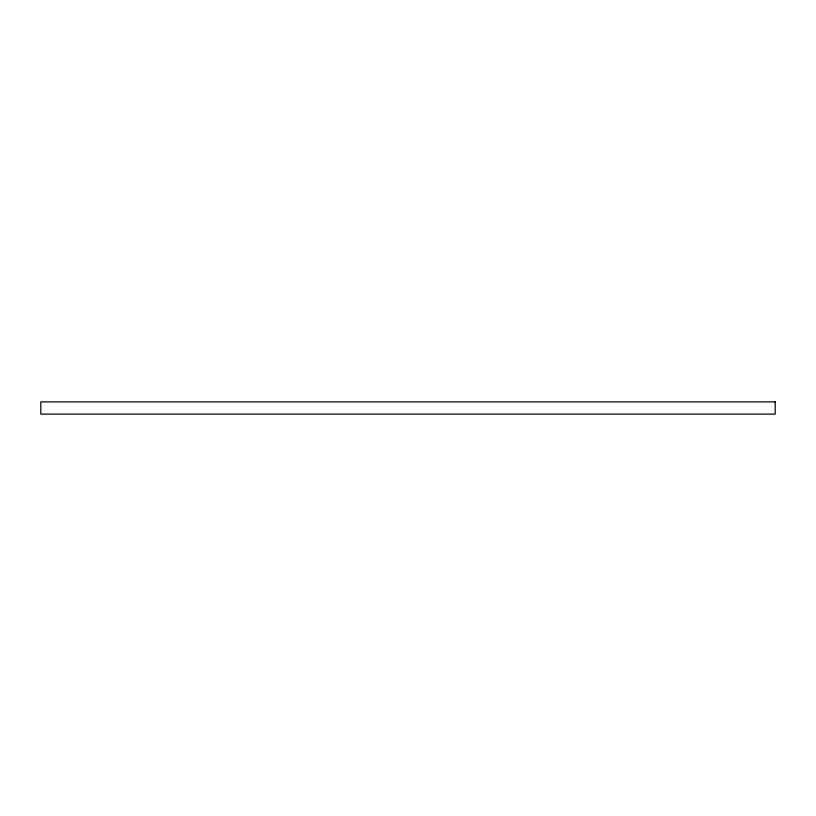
<?xml version="1.0" encoding="UTF-8"?>
<svg xmlns="http://www.w3.org/2000/svg" width="816" height="816" viewBox="0 0 816 816"><rect width="100%" height="100%" fill="white"/><g stroke="black" fill="none" stroke-linecap="round" stroke-linejoin="round"><path stroke-width="1.22" d="M775.2 401.88L40.8 401.88L40.8 414.12L775.2 414.12L775.2 401.88"/></g></svg>
